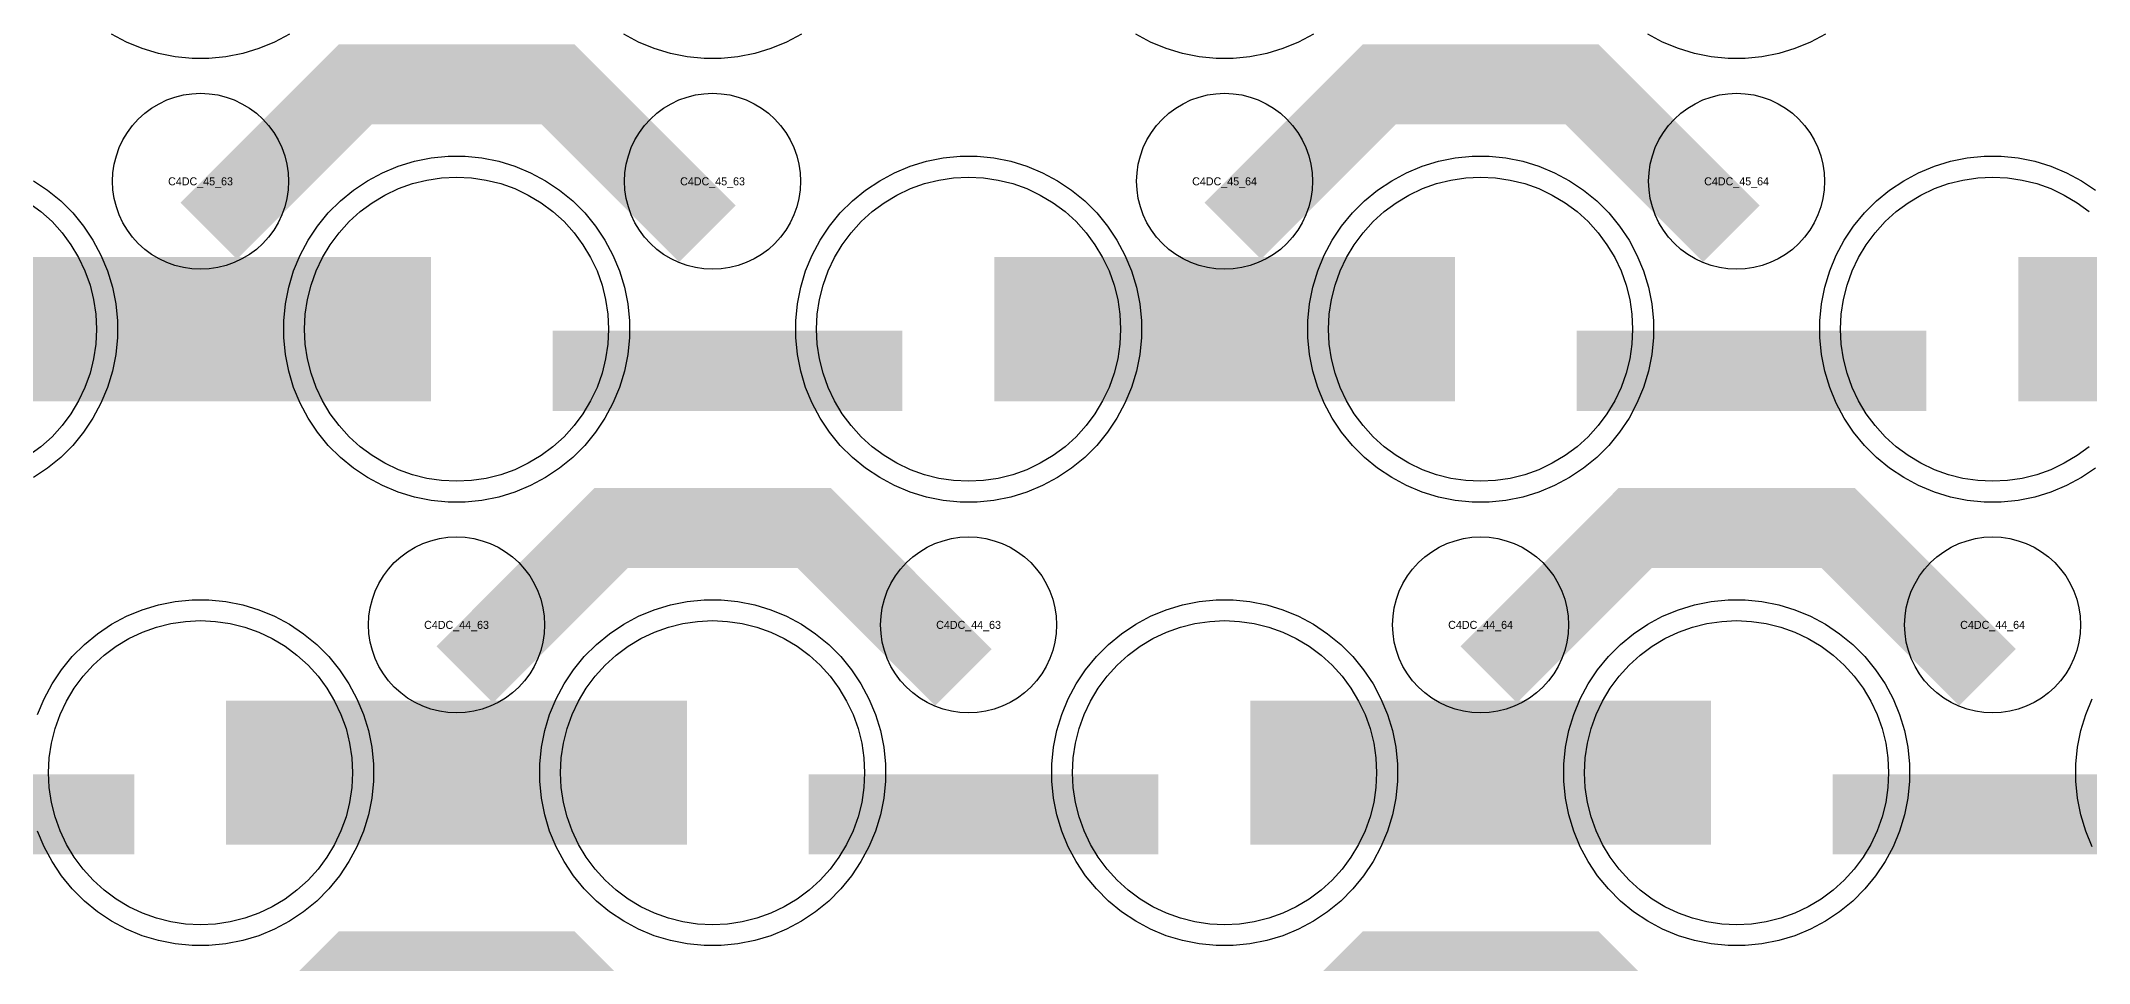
# Model space of a CAD drawing. Extents: x -11880 to 11880, y -14992 to 14992.
# Drawn here: x 8110 to 8750, y -8802 to -8514 of the extents above; entities that cross this region are included whole.
import ezdxf
from ezdxf.enums import TextEntityAlignment as Align

# ---------------------------------------------------------------- set-up
doc = ezdxf.new("R2010")
doc.units = 0
doc.header["$MEASUREMENT"] = 0
for name, color, linetype in [('GDS_775_DT_237', 138, 'CONTINUOUS'), ('RDL1_FS', 34, 'CONTINUOUS'), ('RDL_BS', 160, 'CONTINUOUS')]:
    doc.layers.add(name, color=color, linetype=linetype)

msp = doc.modelspace()

# ---------------------------------------------------------------- linework, layer by layer
at = {"layer": 'RDL1_FS', "color": 241, "true_color": 0xf7abae}
for points in [[(8240, -8651.689), (8235.343, -8651.46), (8230.732, -8650.776), (8226.209, -8649.644), (8221.819, -8648.072), (8217.605, -8646.08), (8213.605, -8643.682), (8209.86, -8640.904), (8206.406, -8637.774), (8203.276, -8634.32), (8200.498, -8630.575), (8198.1, -8626.575), (8196.108, -8622.361), (8194.536, -8617.971), (8193.404, -8613.448), (8192.72, -8608.837), (8192.491, -8604.18), (8192.72, -8599.523), (8193.404, -8594.912), (8194.536, -8590.389), (8196.108, -8585.999), (8198.1, -8581.785), (8200.498, -8577.785), (8203.276, -8574.04), (8206.406, -8570.586), (8209.86, -8567.456), (8213.605, -8564.678), (8217.605, -8562.28), (8221.819, -8560.288), (8226.209, -8558.716), (8230.732, -8557.584), (8235.343, -8556.9), (8240, -8556.671), (8244.657, -8556.9), (8249.268, -8557.584), (8253.791, -8558.716), (8258.181, -8560.288), (8262.395, -8562.28), (8266.395, -8564.678), (8270.14, -8567.456), (8273.594, -8570.586), (8276.724, -8574.04), (8279.502, -8577.785), (8281.9, -8581.785), (8283.892, -8585.999), (8285.464, -8590.389), (8286.596, -8594.912), (8287.28, -8599.523), (8287.509, -8604.18), (8287.28, -8608.837), (8286.596, -8613.448), (8285.464, -8617.971), (8283.892, -8622.361), (8281.9, -8626.575), (8279.502, -8630.575), (8276.724, -8634.32), (8273.594, -8637.774), (8270.14, -8640.904), (8266.395, -8643.682), (8262.395, -8646.08), (8258.181, -8648.072), (8253.791, -8649.644), (8249.268, -8650.776), (8244.657, -8651.46)], [(8400, -8651.689), (8395.343, -8651.46), (8390.732, -8650.776), (8386.209, -8649.644), (8381.819, -8648.072), (8377.605, -8646.08), (8373.605, -8643.682), (8369.86, -8640.904), (8366.406, -8637.774), (8363.276, -8634.32), (8360.498, -8630.575), (8358.1, -8626.575), (8356.108, -8622.361), (8354.536, -8617.971), (8353.404, -8613.448), (8352.72, -8608.837), (8352.491, -8604.18), (8352.72, -8599.523), (8353.404, -8594.912), (8354.536, -8590.389), (8356.108, -8585.999), (8358.1, -8581.785), (8360.498, -8577.785), (8363.276, -8574.04), (8366.406, -8570.586), (8369.86, -8567.456), (8373.605, -8564.678), (8377.605, -8562.28), (8381.819, -8560.288), (8386.209, -8558.716), (8390.732, -8557.584), (8395.343, -8556.9), (8400, -8556.671), (8404.657, -8556.9), (8409.268, -8557.584), (8413.791, -8558.716), (8418.181, -8560.288), (8422.395, -8562.28), (8426.395, -8564.678), (8430.14, -8567.456), (8433.594, -8570.586), (8436.724, -8574.04), (8439.502, -8577.785), (8441.9, -8581.785), (8443.892, -8585.999), (8445.464, -8590.389), (8446.596, -8594.912), (8447.28, -8599.523), (8447.509, -8604.18), (8447.28, -8608.837), (8446.596, -8613.448), (8445.464, -8617.971), (8443.892, -8622.361), (8441.9, -8626.575), (8439.502, -8630.575), (8436.724, -8634.32), (8433.594, -8637.774), (8430.14, -8640.904), (8426.395, -8643.682), (8422.395, -8646.08), (8418.181, -8648.072), (8413.791, -8649.644), (8409.268, -8650.776), (8404.657, -8651.46)], [(8560, -8651.689), (8555.343, -8651.46), (8550.732, -8650.776), (8546.209, -8649.644), (8541.819, -8648.072), (8537.605, -8646.08), (8533.605, -8643.682), (8529.86, -8640.904), (8526.406, -8637.774), (8523.276, -8634.32), (8520.498, -8630.575), (8518.1, -8626.575), (8516.108, -8622.361), (8514.536, -8617.971), (8513.404, -8613.448), (8512.72, -8608.837), (8512.491, -8604.18), (8512.72, -8599.523), (8513.404, -8594.912), (8514.536, -8590.389), (8516.108, -8585.999), (8518.1, -8581.785), (8520.498, -8577.785), (8523.276, -8574.04), (8526.406, -8570.586), (8529.86, -8567.456), (8533.605, -8564.678), (8537.605, -8562.28), (8541.819, -8560.288), (8546.209, -8558.716), (8550.732, -8557.584), (8555.343, -8556.9), (8560, -8556.671), (8564.657, -8556.9), (8569.268, -8557.584), (8573.791, -8558.716), (8578.181, -8560.288), (8582.395, -8562.28), (8586.395, -8564.678), (8590.14, -8567.456), (8593.594, -8570.586), (8596.724, -8574.04), (8599.502, -8577.785), (8601.9, -8581.785), (8603.892, -8585.999), (8605.464, -8590.389), (8606.596, -8594.912), (8607.28, -8599.523), (8607.509, -8604.18), (8607.28, -8608.837), (8606.596, -8613.448), (8605.464, -8617.971), (8603.892, -8622.361), (8601.9, -8626.575), (8599.502, -8630.575), (8596.724, -8634.32), (8593.594, -8637.774), (8590.14, -8640.904), (8586.395, -8643.682), (8582.395, -8646.08), (8578.181, -8648.072), (8573.791, -8649.644), (8569.268, -8650.776), (8564.657, -8651.46)]]:
    msp.add_lwpolyline(points, close=True, dxfattribs=at)
for points in [[(8750.14, -8640.904), (8746.395, -8643.682), (8742.395, -8646.08), (8738.181, -8648.072), (8733.791, -8649.644), (8729.268, -8650.776), (8724.657, -8651.46), (8720, -8651.689), (8715.343, -8651.46), (8710.732, -8650.776), (8706.209, -8649.644), (8701.819, -8648.072), (8697.605, -8646.08), (8693.605, -8643.682), (8689.86, -8640.904), (8686.406, -8637.774), (8683.276, -8634.32), (8680.498, -8630.575), (8678.1, -8626.575), (8676.108, -8622.361), (8674.536, -8617.971), (8673.404, -8613.448), (8672.72, -8608.837), (8672.491, -8604.18), (8672.72, -8599.523), (8673.404, -8594.912), (8674.536, -8590.389), (8676.108, -8585.999), (8678.1, -8581.785), (8680.498, -8577.785), (8683.276, -8574.04), (8686.406, -8570.586), (8689.86, -8567.456), (8693.605, -8564.678), (8697.605, -8562.28), (8701.819, -8560.288), (8706.209, -8558.716), (8710.732, -8557.584), (8715.343, -8556.9), (8720, -8556.671), (8724.657, -8556.9), (8729.268, -8557.584), (8733.791, -8558.716), (8738.181, -8560.288), (8742.395, -8562.28), (8746.395, -8564.678), (8750.14, -8567.456)], [(8106.395, -8564.678), (8110.14, -8567.456), (8113.594, -8570.586), (8116.724, -8574.04), (8119.502, -8577.785), (8121.9, -8581.785), (8123.892, -8585.999), (8125.464, -8590.389), (8126.596, -8594.912), (8127.28, -8599.523), (8127.509, -8604.18), (8127.28, -8608.837), (8126.596, -8613.448), (8125.464, -8617.971), (8123.892, -8622.361), (8121.9, -8626.575), (8119.502, -8630.575), (8116.724, -8634.32), (8113.594, -8637.774), (8110.14, -8640.904), (8106.395, -8643.682)]]:
    msp.add_lwpolyline(points, dxfattribs=at)
for points in [[(8088.002, -8604.18, 45, 45, 0), (8160.002, -8604.18, 45, 45, 0)], [(8160.002, -8604.18, 45, 45, 0), (8232.002, -8604.18, 45, 45, 0)], [(8408.002, -8604.18, 45, 45, 0), (8480.002, -8604.18, 45, 45, 0)], [(8480.002, -8604.18, 45, 45, 0), (8552.002, -8604.18, 45, 45, 0)], [(8728.002, -8604.18, 45, 45, 0), (8800.002, -8604.18, 45, 45, 0)]]:
    msp.add_lwpolyline(points, format="xyseb", dxfattribs=at)
at = {"layer": 'RDL1_FS'}
for points in [[(8160, -8790.254), (8155.343, -8790.025), (8150.732, -8789.341), (8146.209, -8788.209), (8141.819, -8786.637), (8137.605, -8784.645), (8133.605, -8782.247), (8129.86, -8779.469), (8126.406, -8776.339), (8123.276, -8772.885), (8120.498, -8769.14), (8118.1, -8765.14), (8116.108, -8760.926), (8114.536, -8756.536), (8113.404, -8752.013), (8112.72, -8747.402), (8112.491, -8742.745), (8112.72, -8738.088), (8113.404, -8733.477), (8114.536, -8728.954), (8116.108, -8724.564), (8118.1, -8720.35), (8120.498, -8716.35), (8123.276, -8712.605), (8126.406, -8709.151), (8129.86, -8706.021), (8133.605, -8703.243), (8137.605, -8700.845), (8141.819, -8698.853), (8146.209, -8697.281), (8150.732, -8696.149), (8155.343, -8695.465), (8160, -8695.236), (8164.657, -8695.465), (8169.268, -8696.149), (8173.791, -8697.281), (8178.181, -8698.853), (8182.395, -8700.845), (8186.395, -8703.243), (8190.14, -8706.021), (8193.594, -8709.151), (8196.724, -8712.605), (8199.502, -8716.35), (8201.9, -8720.35), (8203.892, -8724.564), (8205.464, -8728.954), (8206.596, -8733.477), (8207.28, -8738.088), (8207.509, -8742.745), (8207.28, -8747.402), (8206.596, -8752.013), (8205.464, -8756.536), (8203.892, -8760.926), (8201.9, -8765.14), (8199.502, -8769.14), (8196.724, -8772.885), (8193.594, -8776.339), (8190.14, -8779.469), (8186.395, -8782.247), (8182.395, -8784.645), (8178.181, -8786.637), (8173.791, -8788.209), (8169.268, -8789.341), (8164.657, -8790.025)], [(8320, -8790.254), (8315.343, -8790.025), (8310.732, -8789.341), (8306.209, -8788.209), (8301.819, -8786.637), (8297.605, -8784.645), (8293.605, -8782.247), (8289.86, -8779.469), (8286.406, -8776.339), (8283.276, -8772.885), (8280.498, -8769.14), (8278.1, -8765.14), (8276.108, -8760.926), (8274.536, -8756.536), (8273.404, -8752.013), (8272.72, -8747.402), (8272.491, -8742.745), (8272.72, -8738.088), (8273.404, -8733.477), (8274.536, -8728.954), (8276.108, -8724.564), (8278.1, -8720.35), (8280.498, -8716.35), (8283.276, -8712.605), (8286.406, -8709.151), (8289.86, -8706.021), (8293.605, -8703.243), (8297.605, -8700.845), (8301.819, -8698.853), (8306.209, -8697.281), (8310.732, -8696.149), (8315.343, -8695.465), (8320, -8695.236), (8324.657, -8695.465), (8329.268, -8696.149), (8333.791, -8697.281), (8338.181, -8698.853), (8342.395, -8700.845), (8346.395, -8703.243), (8350.14, -8706.021), (8353.594, -8709.151), (8356.724, -8712.605), (8359.502, -8716.35), (8361.9, -8720.35), (8363.892, -8724.564), (8365.464, -8728.954), (8366.596, -8733.477), (8367.28, -8738.088), (8367.509, -8742.745), (8367.28, -8747.402), (8366.596, -8752.013), (8365.464, -8756.536), (8363.892, -8760.926), (8361.9, -8765.14), (8359.502, -8769.14), (8356.724, -8772.885), (8353.594, -8776.339), (8350.14, -8779.469), (8346.395, -8782.247), (8342.395, -8784.645), (8338.181, -8786.637), (8333.791, -8788.209), (8329.268, -8789.341), (8324.657, -8790.025)], [(8480, -8790.254), (8475.343, -8790.025), (8470.732, -8789.341), (8466.209, -8788.209), (8461.819, -8786.637), (8457.605, -8784.645), (8453.605, -8782.247), (8449.86, -8779.469), (8446.406, -8776.339), (8443.276, -8772.885), (8440.498, -8769.14), (8438.1, -8765.14), (8436.108, -8760.926), (8434.536, -8756.536), (8433.404, -8752.013), (8432.72, -8747.402), (8432.491, -8742.745), (8432.72, -8738.088), (8433.404, -8733.477), (8434.536, -8728.954), (8436.108, -8724.564), (8438.1, -8720.35), (8440.498, -8716.35), (8443.276, -8712.605), (8446.406, -8709.151), (8449.86, -8706.021), (8453.605, -8703.243), (8457.605, -8700.845), (8461.819, -8698.853), (8466.209, -8697.281), (8470.732, -8696.149), (8475.343, -8695.465), (8480, -8695.236), (8484.657, -8695.465), (8489.268, -8696.149), (8493.791, -8697.281), (8498.181, -8698.853), (8502.395, -8700.845), (8506.395, -8703.243), (8510.14, -8706.021), (8513.594, -8709.151), (8516.724, -8712.605), (8519.502, -8716.35), (8521.9, -8720.35), (8523.892, -8724.564), (8525.464, -8728.954), (8526.596, -8733.477), (8527.28, -8738.088), (8527.509, -8742.745), (8527.28, -8747.402), (8526.596, -8752.013), (8525.464, -8756.536), (8523.892, -8760.926), (8521.9, -8765.14), (8519.502, -8769.14), (8516.724, -8772.885), (8513.594, -8776.339), (8510.14, -8779.469), (8506.395, -8782.247), (8502.395, -8784.645), (8498.181, -8786.637), (8493.791, -8788.209), (8489.268, -8789.341), (8484.657, -8790.025)], [(8640, -8790.254), (8635.343, -8790.025), (8630.732, -8789.341), (8626.209, -8788.209), (8621.819, -8786.637), (8617.605, -8784.645), (8613.605, -8782.247), (8609.86, -8779.469), (8606.406, -8776.339), (8603.276, -8772.885), (8600.498, -8769.14), (8598.1, -8765.14), (8596.108, -8760.926), (8594.536, -8756.536), (8593.404, -8752.013), (8592.72, -8747.402), (8592.491, -8742.745), (8592.72, -8738.088), (8593.404, -8733.477), (8594.536, -8728.954), (8596.108, -8724.564), (8598.1, -8720.35), (8600.498, -8716.35), (8603.276, -8712.605), (8606.406, -8709.151), (8609.86, -8706.021), (8613.605, -8703.243), (8617.605, -8700.845), (8621.819, -8698.853), (8626.209, -8697.281), (8630.732, -8696.149), (8635.343, -8695.465), (8640, -8695.236), (8644.657, -8695.465), (8649.268, -8696.149), (8653.791, -8697.281), (8658.181, -8698.853), (8662.395, -8700.845), (8666.395, -8703.243), (8670.14, -8706.021), (8673.594, -8709.151), (8676.724, -8712.605), (8679.502, -8716.35), (8681.9, -8720.35), (8683.892, -8724.564), (8685.464, -8728.954), (8686.596, -8733.477), (8687.28, -8738.088), (8687.509, -8742.745), (8687.28, -8747.402), (8686.596, -8752.013), (8685.464, -8756.536), (8683.892, -8760.926), (8681.9, -8765.14), (8679.502, -8769.14), (8676.724, -8772.885), (8673.594, -8776.339), (8670.14, -8779.469), (8666.395, -8782.247), (8662.395, -8784.645), (8658.181, -8786.637), (8653.791, -8788.209), (8649.268, -8789.341), (8644.657, -8790.025)]]:
    msp.add_lwpolyline(points, close=True, dxfattribs=at)
for points in [[(8168.002, -8742.745, 45, 45, 0), (8240.002, -8742.745, 45, 45, 0)], [(8240.002, -8742.745, 45, 45, 0), (8312.002, -8742.745, 45, 45, 0)], [(8488.002, -8742.745, 45, 45, 0), (8560.002, -8742.745, 45, 45, 0)], [(8560.002, -8742.745, 45, 45, 0), (8632.002, -8742.745, 45, 45, 0)]]:
    msp.add_lwpolyline(points, format="xyseb", dxfattribs=at)
at = {"layer": 'RDL_BS', "color": 241, "true_color": 0xf7abae}
for points in [[(8187.777, -8511.998), (8183.115, -8514.49), (8178.205, -8516.521), (8173.165, -8518.052), (8167.938, -8519.098), (8162.644, -8519.615), (8157.356, -8519.615), (8152.062, -8519.098), (8146.835, -8518.052), (8141.795, -8516.521), (8136.885, -8514.49), (8132.223, -8511.998)], [(8347.777, -8511.998), (8343.115, -8514.49), (8338.205, -8516.521), (8333.165, -8518.052), (8327.938, -8519.098), (8322.644, -8519.615), (8317.356, -8519.615), (8312.062, -8519.098), (8306.835, -8518.052), (8301.795, -8516.521), (8296.885, -8514.49), (8292.223, -8511.998)], [(8507.777, -8511.998), (8503.115, -8514.49), (8498.205, -8516.521), (8493.165, -8518.052), (8487.938, -8519.098), (8482.644, -8519.615), (8477.356, -8519.615), (8472.062, -8519.098), (8466.835, -8518.052), (8461.795, -8516.521), (8456.885, -8514.49), (8452.223, -8511.998)], [(8667.777, -8511.998), (8663.115, -8514.49), (8658.205, -8516.521), (8653.165, -8518.052), (8647.938, -8519.098), (8642.644, -8519.615), (8637.356, -8519.615), (8632.062, -8519.098), (8626.835, -8518.052), (8621.795, -8516.521), (8616.885, -8514.49), (8612.223, -8511.998)], [(8752.191, -8647.616), (8747.777, -8650.563), (8743.115, -8653.055), (8738.205, -8655.086), (8733.165, -8656.617), (8727.938, -8657.663), (8722.644, -8658.18), (8717.356, -8658.18), (8712.062, -8657.663), (8706.835, -8656.617), (8701.795, -8655.086), (8696.885, -8653.055), (8692.223, -8650.563), (8687.809, -8647.616), (8683.708, -8644.254), (8679.926, -8640.472), (8676.564, -8636.371), (8673.617, -8631.957), (8671.125, -8627.295), (8669.094, -8622.385), (8667.563, -8617.345), (8666.517, -8612.118), (8666, -8606.824), (8666, -8601.536), (8666.517, -8596.242), (8667.563, -8591.015), (8669.094, -8585.975), (8671.125, -8581.065), (8673.617, -8576.403), (8676.564, -8571.989), (8679.926, -8567.888), (8683.708, -8564.106), (8687.809, -8560.744), (8692.223, -8557.797), (8696.885, -8555.305), (8701.795, -8553.274), (8706.835, -8551.743), (8712.062, -8550.697), (8717.356, -8550.18), (8722.644, -8550.18), (8727.938, -8550.697), (8733.165, -8551.743), (8738.205, -8553.274), (8743.115, -8555.305), (8747.777, -8557.797), (8752.191, -8560.744)], [(8107.777, -8557.797), (8112.191, -8560.744), (8116.292, -8564.106), (8120.074, -8567.888), (8123.436, -8571.989), (8126.383, -8576.403), (8128.875, -8581.065), (8130.906, -8585.975), (8132.437, -8591.015), (8133.483, -8596.242), (8134, -8601.536), (8134, -8606.824), (8133.483, -8612.118), (8132.437, -8617.345), (8130.906, -8622.385), (8128.875, -8627.295), (8126.383, -8631.957), (8123.436, -8636.371), (8120.074, -8640.472), (8116.292, -8644.254), (8112.191, -8647.616), (8107.777, -8650.563)]]:
    msp.add_lwpolyline(points, dxfattribs=at)
at = {"layer": 'RDL_BS'}
for points in [[(8162.562, -8573.494, 25, 25, 0), (8208.377, -8527.679, 25, 25, 0), (8241.93, -8527.679, 25, 25, 0)], [(8318.401, -8574.393, 25, 25, 0), (8271.687, -8527.679, 25, 25, 0), (8241.929, -8527.679, 25, 25, 0)], [(8482.562, -8573.494, 25, 25, 0), (8528.377, -8527.679, 25, 25, 0), (8561.93, -8527.679, 25, 25, 0)], [(8638.401, -8574.393, 25, 25, 0), (8591.687, -8527.679, 25, 25, 0), (8561.929, -8527.679, 25, 25, 0)], [(8242.562, -8712.059, 25, 25, 0), (8288.377, -8666.244, 25, 25, 0), (8321.93, -8666.244, 25, 25, 0)], [(8398.401, -8712.958, 25, 25, 0), (8351.687, -8666.244, 25, 25, 0), (8321.929, -8666.244, 25, 25, 0)], [(8562.562, -8712.059, 25, 25, 0), (8608.377, -8666.244, 25, 25, 0), (8641.93, -8666.244, 25, 25, 0)], [(8718.401, -8712.958, 25, 25, 0), (8671.687, -8666.244, 25, 25, 0), (8641.929, -8666.244, 25, 25, 0)], [(8030.016, -8755.758, 25, 25, 0), (8139.281, -8755.758, 25, 25, 0)], [(8350.016, -8755.758, 25, 25, 0), (8459.281, -8755.758, 25, 25, 0)], [(8670.016, -8755.758, 25, 25, 0), (8779.281, -8755.758, 25, 25, 0)], [(8162.562, -8850.624, 25, 25, 0), (8208.377, -8804.809, 25, 25, 0), (8241.93, -8804.809, 25, 25, 0)], [(8318.401, -8851.523, 25, 25, 0), (8271.687, -8804.809, 25, 25, 0), (8241.929, -8804.809, 25, 25, 0)], [(8482.562, -8850.624, 25, 25, 0), (8528.377, -8804.809, 25, 25, 0), (8561.93, -8804.809, 25, 25, 0)], [(8638.401, -8851.523, 25, 25, 0), (8591.687, -8804.809, 25, 25, 0), (8561.929, -8804.809, 25, 25, 0)]]:
    msp.add_lwpolyline(points, format="xyseb", dxfattribs=at)
for points in [[(8160, -8585.486), (8157.307, -8585.354), (8154.635, -8584.958), (8152.016, -8584.301), (8149.481, -8583.394), (8147.044, -8582.242), (8144.72, -8580.849), (8142.557, -8579.246), (8140.558, -8577.434), (8138.746, -8575.435), (8137.143, -8573.272), (8135.75, -8570.948), (8134.598, -8568.511), (8133.691, -8565.976), (8133.034, -8563.357), (8132.638, -8560.685), (8132.506, -8557.992), (8132.638, -8555.299), (8133.034, -8552.627), (8133.691, -8550.008), (8134.598, -8547.473), (8135.75, -8545.036), (8137.143, -8542.712), (8138.746, -8540.549), (8140.558, -8538.55), (8142.557, -8536.738), (8144.72, -8535.135), (8147.044, -8533.742), (8149.481, -8532.59), (8152.016, -8531.683), (8154.635, -8531.026), (8157.307, -8530.63), (8160, -8530.498), (8162.693, -8530.63), (8165.365, -8531.026), (8167.984, -8531.683), (8170.519, -8532.59), (8172.956, -8533.742), (8175.28, -8535.135), (8177.443, -8536.738), (8179.442, -8538.55), (8181.254, -8540.549), (8182.857, -8542.712), (8184.25, -8545.036), (8185.402, -8547.473), (8186.309, -8550.008), (8186.966, -8552.627), (8187.362, -8555.299), (8187.494, -8557.992), (8187.362, -8560.685), (8186.966, -8563.357), (8186.309, -8565.976), (8185.402, -8568.511), (8184.25, -8570.948), (8182.857, -8573.272), (8181.254, -8575.435), (8179.442, -8577.434), (8177.443, -8579.246), (8175.28, -8580.849), (8172.956, -8582.242), (8170.519, -8583.394), (8167.984, -8584.301), (8165.365, -8584.958), (8162.693, -8585.354)], [(8320, -8585.486), (8317.307, -8585.354), (8314.635, -8584.958), (8312.016, -8584.301), (8309.481, -8583.394), (8307.044, -8582.242), (8304.72, -8580.849), (8302.557, -8579.246), (8300.558, -8577.434), (8298.746, -8575.435), (8297.143, -8573.272), (8295.75, -8570.948), (8294.598, -8568.511), (8293.691, -8565.976), (8293.034, -8563.357), (8292.638, -8560.685), (8292.506, -8557.992), (8292.638, -8555.299), (8293.034, -8552.627), (8293.691, -8550.008), (8294.598, -8547.473), (8295.75, -8545.036), (8297.143, -8542.712), (8298.746, -8540.549), (8300.558, -8538.55), (8302.557, -8536.738), (8304.72, -8535.135), (8307.044, -8533.742), (8309.481, -8532.59), (8312.016, -8531.683), (8314.635, -8531.026), (8317.307, -8530.63), (8320, -8530.498), (8322.693, -8530.63), (8325.365, -8531.026), (8327.984, -8531.683), (8330.519, -8532.59), (8332.956, -8533.742), (8335.28, -8535.135), (8337.443, -8536.738), (8339.442, -8538.55), (8341.254, -8540.549), (8342.857, -8542.712), (8344.25, -8545.036), (8345.402, -8547.473), (8346.309, -8550.008), (8346.966, -8552.627), (8347.362, -8555.299), (8347.494, -8557.992), (8347.362, -8560.685), (8346.966, -8563.357), (8346.309, -8565.976), (8345.402, -8568.511), (8344.25, -8570.948), (8342.857, -8573.272), (8341.254, -8575.435), (8339.442, -8577.434), (8337.443, -8579.246), (8335.28, -8580.849), (8332.956, -8582.242), (8330.519, -8583.394), (8327.984, -8584.301), (8325.365, -8584.958), (8322.693, -8585.354)], [(8480, -8585.486), (8477.307, -8585.354), (8474.635, -8584.958), (8472.016, -8584.301), (8469.481, -8583.394), (8467.044, -8582.242), (8464.72, -8580.849), (8462.557, -8579.246), (8460.558, -8577.434), (8458.746, -8575.435), (8457.143, -8573.272), (8455.75, -8570.948), (8454.598, -8568.511), (8453.691, -8565.976), (8453.034, -8563.357), (8452.638, -8560.685), (8452.506, -8557.992), (8452.638, -8555.299), (8453.034, -8552.627), (8453.691, -8550.008), (8454.598, -8547.473), (8455.75, -8545.036), (8457.143, -8542.712), (8458.746, -8540.549), (8460.558, -8538.55), (8462.557, -8536.738), (8464.72, -8535.135), (8467.044, -8533.742), (8469.481, -8532.59), (8472.016, -8531.683), (8474.635, -8531.026), (8477.307, -8530.63), (8480, -8530.498), (8482.693, -8530.63), (8485.365, -8531.026), (8487.984, -8531.683), (8490.519, -8532.59), (8492.956, -8533.742), (8495.28, -8535.135), (8497.443, -8536.738), (8499.442, -8538.55), (8501.254, -8540.549), (8502.857, -8542.712), (8504.25, -8545.036), (8505.402, -8547.473), (8506.309, -8550.008), (8506.966, -8552.627), (8507.362, -8555.299), (8507.494, -8557.992), (8507.362, -8560.685), (8506.966, -8563.357), (8506.309, -8565.976), (8505.402, -8568.511), (8504.25, -8570.948), (8502.857, -8573.272), (8501.254, -8575.435), (8499.442, -8577.434), (8497.443, -8579.246), (8495.28, -8580.849), (8492.956, -8582.242), (8490.519, -8583.394), (8487.984, -8584.301), (8485.365, -8584.958), (8482.693, -8585.354)], [(8640, -8585.486), (8637.307, -8585.354), (8634.635, -8584.958), (8632.016, -8584.301), (8629.481, -8583.394), (8627.044, -8582.242), (8624.72, -8580.849), (8622.557, -8579.246), (8620.558, -8577.434), (8618.746, -8575.435), (8617.143, -8573.272), (8615.75, -8570.948), (8614.598, -8568.511), (8613.691, -8565.976), (8613.034, -8563.357), (8612.638, -8560.685), (8612.506, -8557.992), (8612.638, -8555.299), (8613.034, -8552.627), (8613.691, -8550.008), (8614.598, -8547.473), (8615.75, -8545.036), (8617.143, -8542.712), (8618.746, -8540.549), (8620.558, -8538.55), (8622.557, -8536.738), (8624.72, -8535.135), (8627.044, -8533.742), (8629.481, -8532.59), (8632.016, -8531.683), (8634.635, -8531.026), (8637.307, -8530.63), (8640, -8530.498), (8642.693, -8530.63), (8645.365, -8531.026), (8647.984, -8531.683), (8650.519, -8532.59), (8652.956, -8533.742), (8655.28, -8535.135), (8657.443, -8536.738), (8659.442, -8538.55), (8661.254, -8540.549), (8662.857, -8542.712), (8664.25, -8545.036), (8665.402, -8547.473), (8666.309, -8550.008), (8666.966, -8552.627), (8667.362, -8555.299), (8667.494, -8557.992), (8667.362, -8560.685), (8666.966, -8563.357), (8666.309, -8565.976), (8665.402, -8568.511), (8664.25, -8570.948), (8662.857, -8573.272), (8661.254, -8575.435), (8659.442, -8577.434), (8657.443, -8579.246), (8655.28, -8580.849), (8652.956, -8582.242), (8650.519, -8583.394), (8647.984, -8584.301), (8645.365, -8584.958), (8642.693, -8585.354)], [(8240, -8724.051), (8237.307, -8723.919), (8234.635, -8723.523), (8232.016, -8722.866), (8229.481, -8721.959), (8227.044, -8720.807), (8224.72, -8719.414), (8222.557, -8717.811), (8220.558, -8715.999), (8218.746, -8714), (8217.143, -8711.837), (8215.75, -8709.513), (8214.598, -8707.076), (8213.691, -8704.541), (8213.034, -8701.922), (8212.638, -8699.25), (8212.506, -8696.557), (8212.638, -8693.864), (8213.034, -8691.192), (8213.691, -8688.573), (8214.598, -8686.038), (8215.75, -8683.601), (8217.143, -8681.277), (8218.746, -8679.114), (8220.558, -8677.115), (8222.557, -8675.303), (8224.72, -8673.7), (8227.044, -8672.307), (8229.481, -8671.155), (8232.016, -8670.248), (8234.635, -8669.591), (8237.307, -8669.195), (8240, -8669.063), (8242.693, -8669.195), (8245.365, -8669.591), (8247.984, -8670.248), (8250.519, -8671.155), (8252.956, -8672.307), (8255.28, -8673.7), (8257.443, -8675.303), (8259.442, -8677.115), (8261.254, -8679.114), (8262.857, -8681.277), (8264.25, -8683.601), (8265.402, -8686.038), (8266.309, -8688.573), (8266.966, -8691.192), (8267.362, -8693.864), (8267.494, -8696.557), (8267.362, -8699.25), (8266.966, -8701.922), (8266.309, -8704.541), (8265.402, -8707.076), (8264.25, -8709.513), (8262.857, -8711.837), (8261.254, -8714), (8259.442, -8715.999), (8257.443, -8717.811), (8255.28, -8719.414), (8252.956, -8720.807), (8250.519, -8721.959), (8247.984, -8722.866), (8245.365, -8723.523), (8242.693, -8723.919)], [(8400, -8724.051), (8397.307, -8723.919), (8394.635, -8723.523), (8392.016, -8722.866), (8389.481, -8721.959), (8387.044, -8720.807), (8384.72, -8719.414), (8382.557, -8717.811), (8380.558, -8715.999), (8378.746, -8714), (8377.143, -8711.837), (8375.75, -8709.513), (8374.598, -8707.076), (8373.691, -8704.541), (8373.034, -8701.922), (8372.638, -8699.25), (8372.506, -8696.557), (8372.638, -8693.864), (8373.034, -8691.192), (8373.691, -8688.573), (8374.598, -8686.038), (8375.75, -8683.601), (8377.143, -8681.277), (8378.746, -8679.114), (8380.558, -8677.115), (8382.557, -8675.303), (8384.72, -8673.7), (8387.044, -8672.307), (8389.481, -8671.155), (8392.016, -8670.248), (8394.635, -8669.591), (8397.307, -8669.195), (8400, -8669.063), (8402.693, -8669.195), (8405.365, -8669.591), (8407.984, -8670.248), (8410.519, -8671.155), (8412.956, -8672.307), (8415.28, -8673.7), (8417.443, -8675.303), (8419.442, -8677.115), (8421.254, -8679.114), (8422.857, -8681.277), (8424.25, -8683.601), (8425.402, -8686.038), (8426.309, -8688.573), (8426.966, -8691.192), (8427.362, -8693.864), (8427.494, -8696.557), (8427.362, -8699.25), (8426.966, -8701.922), (8426.309, -8704.541), (8425.402, -8707.076), (8424.25, -8709.513), (8422.857, -8711.837), (8421.254, -8714), (8419.442, -8715.999), (8417.443, -8717.811), (8415.28, -8719.414), (8412.956, -8720.807), (8410.519, -8721.959), (8407.984, -8722.866), (8405.365, -8723.523), (8402.693, -8723.919)], [(8560, -8724.051), (8557.307, -8723.919), (8554.635, -8723.523), (8552.016, -8722.866), (8549.481, -8721.959), (8547.044, -8720.807), (8544.72, -8719.414), (8542.557, -8717.811), (8540.558, -8715.999), (8538.746, -8714), (8537.143, -8711.837), (8535.75, -8709.513), (8534.598, -8707.076), (8533.691, -8704.541), (8533.034, -8701.922), (8532.638, -8699.25), (8532.506, -8696.557), (8532.638, -8693.864), (8533.034, -8691.192), (8533.691, -8688.573), (8534.598, -8686.038), (8535.75, -8683.601), (8537.143, -8681.277), (8538.746, -8679.114), (8540.558, -8677.115), (8542.557, -8675.303), (8544.72, -8673.7), (8547.044, -8672.307), (8549.481, -8671.155), (8552.016, -8670.248), (8554.635, -8669.591), (8557.307, -8669.195), (8560, -8669.063), (8562.693, -8669.195), (8565.365, -8669.591), (8567.984, -8670.248), (8570.519, -8671.155), (8572.956, -8672.307), (8575.28, -8673.7), (8577.443, -8675.303), (8579.442, -8677.115), (8581.254, -8679.114), (8582.857, -8681.277), (8584.25, -8683.601), (8585.402, -8686.038), (8586.309, -8688.573), (8586.966, -8691.192), (8587.362, -8693.864), (8587.494, -8696.557), (8587.362, -8699.25), (8586.966, -8701.922), (8586.309, -8704.541), (8585.402, -8707.076), (8584.25, -8709.513), (8582.857, -8711.837), (8581.254, -8714), (8579.442, -8715.999), (8577.443, -8717.811), (8575.28, -8719.414), (8572.956, -8720.807), (8570.519, -8721.959), (8567.984, -8722.866), (8565.365, -8723.523), (8562.693, -8723.919)], [(8720, -8724.051), (8717.307, -8723.919), (8714.635, -8723.523), (8712.016, -8722.866), (8709.481, -8721.959), (8707.044, -8720.807), (8704.72, -8719.414), (8702.557, -8717.811), (8700.558, -8715.999), (8698.746, -8714), (8697.143, -8711.837), (8695.75, -8709.513), (8694.598, -8707.076), (8693.691, -8704.541), (8693.034, -8701.922), (8692.638, -8699.25), (8692.506, -8696.557), (8692.638, -8693.864), (8693.034, -8691.192), (8693.691, -8688.573), (8694.598, -8686.038), (8695.75, -8683.601), (8697.143, -8681.277), (8698.746, -8679.114), (8700.558, -8677.115), (8702.557, -8675.303), (8704.72, -8673.7), (8707.044, -8672.307), (8709.481, -8671.155), (8712.016, -8670.248), (8714.635, -8669.591), (8717.307, -8669.195), (8720, -8669.063), (8722.693, -8669.195), (8725.365, -8669.591), (8727.984, -8670.248), (8730.519, -8671.155), (8732.956, -8672.307), (8735.28, -8673.7), (8737.443, -8675.303), (8739.442, -8677.115), (8741.254, -8679.114), (8742.857, -8681.277), (8744.25, -8683.601), (8745.402, -8686.038), (8746.309, -8688.573), (8746.966, -8691.192), (8747.362, -8693.864), (8747.494, -8696.557), (8747.362, -8699.25), (8746.966, -8701.922), (8746.309, -8704.541), (8745.402, -8707.076), (8744.25, -8709.513), (8742.857, -8711.837), (8741.254, -8714), (8739.442, -8715.999), (8737.443, -8717.811), (8735.28, -8719.414), (8732.956, -8720.807), (8730.519, -8721.959), (8727.984, -8722.866), (8725.365, -8723.523), (8722.693, -8723.919)], [(8317.356, -8796.745), (8312.062, -8796.228), (8306.835, -8795.182), (8301.795, -8793.651), (8296.885, -8791.62), (8292.223, -8789.128), (8287.809, -8786.181), (8283.708, -8782.819), (8279.926, -8779.037), (8276.564, -8774.936), (8273.617, -8770.522), (8271.125, -8765.86), (8269.094, -8760.95), (8267.563, -8755.91), (8266.517, -8750.683), (8266, -8745.389), (8266, -8740.101), (8266.517, -8734.807), (8267.563, -8729.58), (8269.094, -8724.54), (8271.125, -8719.63), (8273.617, -8714.968), (8276.564, -8710.554), (8279.926, -8706.453), (8283.708, -8702.671), (8287.809, -8699.309), (8292.223, -8696.362), (8296.885, -8693.87), (8301.795, -8691.839), (8306.835, -8690.308), (8312.062, -8689.262), (8317.356, -8688.745), (8322.644, -8688.745), (8327.938, -8689.262), (8333.165, -8690.308), (8338.205, -8691.839), (8343.115, -8693.87), (8347.777, -8696.362), (8352.191, -8699.309), (8356.292, -8702.671), (8360.074, -8706.453), (8363.436, -8710.554), (8366.383, -8714.968), (8368.875, -8719.63), (8370.906, -8724.54), (8372.437, -8729.58), (8373.483, -8734.807), (8374, -8740.101), (8374, -8745.389), (8373.483, -8750.683), (8372.437, -8755.91), (8370.906, -8760.95), (8368.875, -8765.86), (8366.383, -8770.522), (8363.436, -8774.936), (8360.074, -8779.037), (8356.292, -8782.819), (8352.191, -8786.181), (8347.777, -8789.128), (8343.115, -8791.62), (8338.205, -8793.651), (8333.165, -8795.182), (8327.938, -8796.228), (8322.644, -8796.745)], [(8477.356, -8796.745), (8472.062, -8796.228), (8466.835, -8795.182), (8461.795, -8793.651), (8456.885, -8791.62), (8452.223, -8789.128), (8447.809, -8786.181), (8443.708, -8782.819), (8439.926, -8779.037), (8436.564, -8774.936), (8433.617, -8770.522), (8431.125, -8765.86), (8429.094, -8760.95), (8427.563, -8755.91), (8426.517, -8750.683), (8426, -8745.389), (8426, -8740.101), (8426.517, -8734.807), (8427.563, -8729.58), (8429.094, -8724.54), (8431.125, -8719.63), (8433.617, -8714.968), (8436.564, -8710.554), (8439.926, -8706.453), (8443.708, -8702.671), (8447.809, -8699.309), (8452.223, -8696.362), (8456.885, -8693.87), (8461.795, -8691.839), (8466.835, -8690.308), (8472.062, -8689.262), (8477.356, -8688.745), (8482.644, -8688.745), (8487.938, -8689.262), (8493.165, -8690.308), (8498.205, -8691.839), (8503.115, -8693.87), (8507.777, -8696.362), (8512.191, -8699.309), (8516.292, -8702.671), (8520.074, -8706.453), (8523.436, -8710.554), (8526.383, -8714.968), (8528.875, -8719.63), (8530.906, -8724.54), (8532.437, -8729.58), (8533.483, -8734.807), (8534, -8740.101), (8534, -8745.389), (8533.483, -8750.683), (8532.437, -8755.91), (8530.906, -8760.95), (8528.875, -8765.86), (8526.383, -8770.522), (8523.436, -8774.936), (8520.074, -8779.037), (8516.292, -8782.819), (8512.191, -8786.181), (8507.777, -8789.128), (8503.115, -8791.62), (8498.205, -8793.651), (8493.165, -8795.182), (8487.938, -8796.228), (8482.644, -8796.745)], [(8637.356, -8796.745), (8632.062, -8796.228), (8626.835, -8795.182), (8621.795, -8793.651), (8616.885, -8791.62), (8612.223, -8789.128), (8607.809, -8786.181), (8603.708, -8782.819), (8599.926, -8779.037), (8596.564, -8774.936), (8593.617, -8770.522), (8591.125, -8765.86), (8589.094, -8760.95), (8587.563, -8755.91), (8586.517, -8750.683), (8586, -8745.389), (8586, -8740.101), (8586.517, -8734.807), (8587.563, -8729.58), (8589.094, -8724.54), (8591.125, -8719.63), (8593.617, -8714.968), (8596.564, -8710.554), (8599.926, -8706.453), (8603.708, -8702.671), (8607.809, -8699.309), (8612.223, -8696.362), (8616.885, -8693.87), (8621.795, -8691.839), (8626.835, -8690.308), (8632.062, -8689.262), (8637.356, -8688.745), (8642.644, -8688.745), (8647.938, -8689.262), (8653.165, -8690.308), (8658.205, -8691.839), (8663.115, -8693.87), (8667.777, -8696.362), (8672.191, -8699.309), (8676.292, -8702.671), (8680.074, -8706.453), (8683.436, -8710.554), (8686.383, -8714.968), (8688.875, -8719.63), (8690.906, -8724.54), (8692.437, -8729.58), (8693.483, -8734.807), (8694, -8740.101), (8694, -8745.389), (8693.483, -8750.683), (8692.437, -8755.91), (8690.906, -8760.95), (8688.875, -8765.86), (8686.383, -8770.522), (8683.436, -8774.936), (8680.074, -8779.037), (8676.292, -8782.819), (8672.191, -8786.181), (8667.777, -8789.128), (8663.115, -8791.62), (8658.205, -8793.651), (8653.165, -8795.182), (8647.938, -8796.228), (8642.644, -8796.745)]]:
    msp.add_lwpolyline(points, close=True, dxfattribs=at)
at = {"layer": 'RDL_BS', "color": 241, "true_color": 0xf7abae}
for points in [[(8237.356, -8658.18), (8232.062, -8657.663), (8226.835, -8656.617), (8221.795, -8655.086), (8216.885, -8653.055), (8212.223, -8650.563), (8207.809, -8647.616), (8203.708, -8644.254), (8199.926, -8640.472), (8196.564, -8636.371), (8193.617, -8631.957), (8191.125, -8627.295), (8189.094, -8622.385), (8187.563, -8617.345), (8186.517, -8612.118), (8186, -8606.824), (8186, -8601.536), (8186.517, -8596.242), (8187.563, -8591.015), (8189.094, -8585.975), (8191.125, -8581.065), (8193.617, -8576.403), (8196.564, -8571.989), (8199.926, -8567.888), (8203.708, -8564.106), (8207.809, -8560.744), (8212.223, -8557.797), (8216.885, -8555.305), (8221.795, -8553.274), (8226.835, -8551.743), (8232.062, -8550.697), (8237.356, -8550.18), (8242.644, -8550.18), (8247.938, -8550.697), (8253.165, -8551.743), (8258.205, -8553.274), (8263.115, -8555.305), (8267.777, -8557.797), (8272.191, -8560.744), (8276.292, -8564.106), (8280.074, -8567.888), (8283.436, -8571.989), (8286.383, -8576.403), (8288.875, -8581.065), (8290.906, -8585.975), (8292.437, -8591.015), (8293.483, -8596.242), (8294, -8601.536), (8294, -8606.824), (8293.483, -8612.118), (8292.437, -8617.345), (8290.906, -8622.385), (8288.875, -8627.295), (8286.383, -8631.957), (8283.436, -8636.371), (8280.074, -8640.472), (8276.292, -8644.254), (8272.191, -8647.616), (8267.777, -8650.563), (8263.115, -8653.055), (8258.205, -8655.086), (8253.165, -8656.617), (8247.938, -8657.663), (8242.644, -8658.18)], [(8397.356, -8658.18), (8392.062, -8657.663), (8386.835, -8656.617), (8381.795, -8655.086), (8376.885, -8653.055), (8372.223, -8650.563), (8367.809, -8647.616), (8363.708, -8644.254), (8359.926, -8640.472), (8356.564, -8636.371), (8353.617, -8631.957), (8351.125, -8627.295), (8349.094, -8622.385), (8347.563, -8617.345), (8346.517, -8612.118), (8346, -8606.824), (8346, -8601.536), (8346.517, -8596.242), (8347.563, -8591.015), (8349.094, -8585.975), (8351.125, -8581.065), (8353.617, -8576.403), (8356.564, -8571.989), (8359.926, -8567.888), (8363.708, -8564.106), (8367.809, -8560.744), (8372.223, -8557.797), (8376.885, -8555.305), (8381.795, -8553.274), (8386.835, -8551.743), (8392.062, -8550.697), (8397.356, -8550.18), (8402.644, -8550.18), (8407.938, -8550.697), (8413.165, -8551.743), (8418.205, -8553.274), (8423.115, -8555.305), (8427.777, -8557.797), (8432.191, -8560.744), (8436.292, -8564.106), (8440.074, -8567.888), (8443.436, -8571.989), (8446.383, -8576.403), (8448.875, -8581.065), (8450.906, -8585.975), (8452.437, -8591.015), (8453.483, -8596.242), (8454, -8601.536), (8454, -8606.824), (8453.483, -8612.118), (8452.437, -8617.345), (8450.906, -8622.385), (8448.875, -8627.295), (8446.383, -8631.957), (8443.436, -8636.371), (8440.074, -8640.472), (8436.292, -8644.254), (8432.191, -8647.616), (8427.777, -8650.563), (8423.115, -8653.055), (8418.205, -8655.086), (8413.165, -8656.617), (8407.938, -8657.663), (8402.644, -8658.18)], [(8557.356, -8658.18), (8552.062, -8657.663), (8546.835, -8656.617), (8541.795, -8655.086), (8536.885, -8653.055), (8532.223, -8650.563), (8527.809, -8647.616), (8523.708, -8644.254), (8519.926, -8640.472), (8516.564, -8636.371), (8513.617, -8631.957), (8511.125, -8627.295), (8509.094, -8622.385), (8507.563, -8617.345), (8506.517, -8612.118), (8506, -8606.824), (8506, -8601.536), (8506.517, -8596.242), (8507.563, -8591.015), (8509.094, -8585.975), (8511.125, -8581.065), (8513.617, -8576.403), (8516.564, -8571.989), (8519.926, -8567.888), (8523.708, -8564.106), (8527.809, -8560.744), (8532.223, -8557.797), (8536.885, -8555.305), (8541.795, -8553.274), (8546.835, -8551.743), (8552.062, -8550.697), (8557.356, -8550.18), (8562.644, -8550.18), (8567.938, -8550.697), (8573.165, -8551.743), (8578.205, -8553.274), (8583.115, -8555.305), (8587.777, -8557.797), (8592.191, -8560.744), (8596.292, -8564.106), (8600.074, -8567.888), (8603.436, -8571.989), (8606.383, -8576.403), (8608.875, -8581.065), (8610.906, -8585.975), (8612.437, -8591.015), (8613.483, -8596.242), (8614, -8601.536), (8614, -8606.824), (8613.483, -8612.118), (8612.437, -8617.345), (8610.906, -8622.385), (8608.875, -8627.295), (8606.383, -8631.957), (8603.436, -8636.371), (8600.074, -8640.472), (8596.292, -8644.254), (8592.191, -8647.616), (8587.777, -8650.563), (8583.115, -8653.055), (8578.205, -8655.086), (8573.165, -8656.617), (8567.938, -8657.663), (8562.644, -8658.18)]]:
    msp.add_lwpolyline(points, close=True, dxfattribs=at)
for points in [[(8270.016, -8617.193, 25, 25, 0), (8379.281, -8617.193, 25, 25, 0)], [(8590.016, -8617.193, 25, 25, 0), (8699.281, -8617.193, 25, 25, 0)]]:
    msp.add_lwpolyline(points, format="xyseb", dxfattribs=at)
at = {"layer": 'RDL_BS'}
for points in [[(8109.094, -8724.54), (8111.125, -8719.63), (8113.617, -8714.968), (8116.564, -8710.554), (8119.926, -8706.453), (8123.708, -8702.671), (8127.809, -8699.309), (8132.223, -8696.362), (8136.885, -8693.87), (8141.795, -8691.839), (8146.835, -8690.308), (8152.062, -8689.262), (8157.356, -8688.745), (8162.644, -8688.745), (8167.938, -8689.262), (8173.165, -8690.308), (8178.205, -8691.839), (8183.115, -8693.87), (8187.777, -8696.362), (8192.191, -8699.309), (8196.292, -8702.671), (8200.074, -8706.453), (8203.436, -8710.554), (8206.383, -8714.968), (8208.875, -8719.63), (8210.906, -8724.54), (8212.437, -8729.58), (8213.483, -8734.807), (8214, -8740.101), (8214, -8745.389), (8213.483, -8750.683), (8212.437, -8755.91), (8210.906, -8760.95), (8208.875, -8765.86), (8206.383, -8770.522), (8203.436, -8774.936), (8200.074, -8779.037), (8196.292, -8782.819), (8192.191, -8786.181), (8187.777, -8789.128), (8183.115, -8791.62), (8178.205, -8793.651), (8173.165, -8795.182), (8167.938, -8796.228), (8162.644, -8796.745), (8157.356, -8796.745), (8152.062, -8796.228), (8146.835, -8795.182), (8141.795, -8793.651), (8136.885, -8791.62), (8132.223, -8789.128), (8127.809, -8786.181), (8123.708, -8782.819), (8119.926, -8779.037), (8116.564, -8774.936), (8113.617, -8770.522), (8111.125, -8765.86), (8109.094, -8760.95)], [(8751.125, -8765.86), (8749.094, -8760.95), (8747.563, -8755.91), (8746.517, -8750.683), (8746, -8745.389), (8746, -8740.101), (8746.517, -8734.807), (8747.563, -8729.58), (8749.094, -8724.54), (8751.125, -8719.63)]]:
    msp.add_lwpolyline(points, dxfattribs=at)

# ---------------------------------------------------------------- texts
at = {"layer": 'GDS_775_DT_237'}
for s, p in [('C4DC_45_63', (8160, -8557.992)), ('C4DC_45_63', (8160, -8557.992)), ('C4DC_45_63', (8320, -8557.992)), ('C4DC_45_63', (8320, -8557.992)), ('C4DC_45_64', (8480, -8557.992)), ('C4DC_45_64', (8480, -8557.992)), ('C4DC_45_64', (8640, -8557.992)), ('C4DC_45_64', (8640, -8557.992)), ('C4DC_44_63', (8240, -8696.557)), ('C4DC_44_63', (8240, -8696.557)), ('C4DC_44_63', (8400, -8696.557)), ('C4DC_44_63', (8400, -8696.557)), ('C4DC_44_64', (8560, -8696.557)), ('C4DC_44_64', (8560, -8696.557)), ('C4DC_44_64', (8720, -8696.557)), ('C4DC_44_64', (8720, -8696.557))]:
    msp.add_text(s, height=2.5, dxfattribs=at).set_placement(p, align=Align.MIDDLE_CENTER)

doc.saveas('drawing.dxf')
